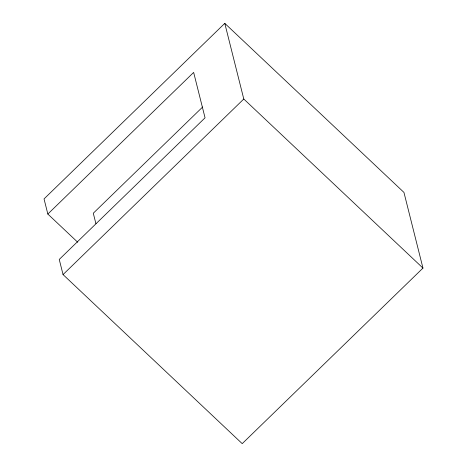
<?xml version="1.0" encoding="UTF-8"?>
<svg xmlns="http://www.w3.org/2000/svg" width="467" height="467" viewBox="0 0 467 467"><rect width="100%" height="100%" fill="white"/><g stroke="black" fill="none" stroke-linecap="round" stroke-linejoin="round"><path stroke-width="0.7" d="M47.838 214.044L193.647 72.414L205.054 117.812L59.245 259.442L63.045 274.578L242.215 443.65L422.962 268.087L403.955 192.422L224.785 23.35L44.038 198.913L47.838 214.044L77.75 242.268M202.672 106.984L93.289 213.226L95.922 223.705M63.045 274.578L243.786 99.016L224.785 23.35M243.786 99.016L422.962 268.087"/></g></svg>
